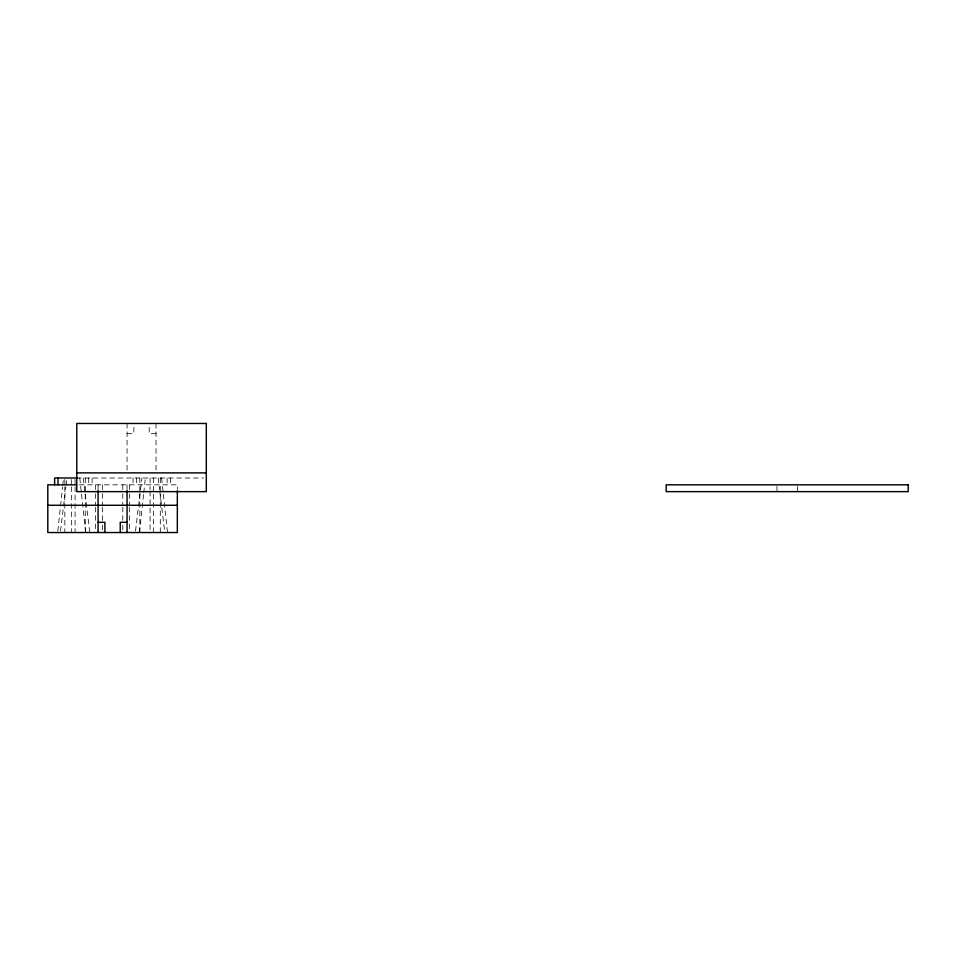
<?xml version="1.0" encoding="UTF-8"?>
<svg xmlns="http://www.w3.org/2000/svg" width="956" height="956" viewBox="0 0 956 956"><rect width="100%" height="100%" fill="white"/><g stroke="black" fill="none" stroke-linecap="round" stroke-linejoin="round"><path stroke-width="0.72" stroke-dasharray="4.78 3.58" d="M57.802 531.07L62.582 486.843M62.749 485.373L63.383 479.47M139.457 532.54L143.603 494.216M143.758 492.746L145.36 478M60.491 531.07L65.88 486.843M66.06 485.373L66.777 479.47M135.489 531.07L140.329 491.265M140.508 489.795L141.954 478M127.052 433.689L133.876 433.689L133.876 423.46M156.031 433.689L149.22 433.689L149.22 423.46M76.42 478L203.52 478M79.312 484.823L177.338 484.823L177.338 489.293M158.182 478L159.628 489.795M159.807 491.265L164.647 531.07M83.196 478L84.988 492.746M85.168 494.216L89.828 532.54M161.6 478L163.189 492.746M163.356 494.216L167.503 532.54M79.778 478L81.379 492.746M81.535 494.216L85.682 532.54M797.412 486.186L797.412 491.635M776.953 486.186L776.953 491.635M170.526 478L170.526 484.823M167.109 478L167.109 484.823M160.297 478L160.297 492.746M160.297 494.216L160.297 532.54M156.031 423.46L156.031 472.885M153.474 478L153.474 492.746M153.474 494.216L153.474 532.54M150.068 478L150.068 489.795M150.068 491.265L150.068 531.07M139.839 478L139.839 492.746M139.839 494.216L139.839 532.54M136.433 478L136.433 484.823M133.027 478L133.027 484.823M129.61 484.823L129.61 492.28M129.61 493.762L129.61 505.7M129.61 507.194L129.61 532.54M127.052 423.46L127.052 472.885M127.052 484.823L127.052 490.583M122.798 484.823L122.798 492.28M122.798 493.762L122.798 505.7M122.798 507.194L122.798 523.589M122.798 525.083L122.798 532.54M102.34 484.823L102.34 492.28M102.34 493.762L102.34 505.7M102.34 507.194L102.34 523.589M102.34 525.083L102.34 532.54M98.086 484.823L98.086 490.583M95.528 484.823L95.528 492.28M95.528 493.762L95.528 505.7M95.528 507.194L95.528 532.54M92.111 478L92.111 484.823M88.705 478L88.705 484.823M85.299 478L85.299 492.746M85.299 494.216L85.299 532.54M75.07 479.47L75.07 485.373M75.07 486.843L75.07 532.54M71.664 479.47L71.664 485.373M71.664 486.843L71.664 532.54M64.841 479.47L64.841 485.373M64.841 486.843L64.841 532.54"/><path stroke-width="1.43" d="M76.779 472.885L206.317 472.885M77.496 478L54.623 478L54.623 484.823M76.588 484.823L47.8 484.823L47.8 532.54L177.338 532.54L177.338 490.786M47.8 505.27L177.338 505.27M98.086 522.311L104.897 522.311L104.897 532.54M127.052 522.311L120.241 522.311L120.241 532.54M127.052 490.583L127.052 532.54M98.086 490.583L98.086 532.54M58.029 478L58.029 484.823M206.317 423.46L76.779 423.46L76.779 491.635L206.317 491.635L206.317 423.46M908.2 484.823L666.165 484.823L666.165 491.635L908.2 491.635L908.2 484.823"/></g></svg>
